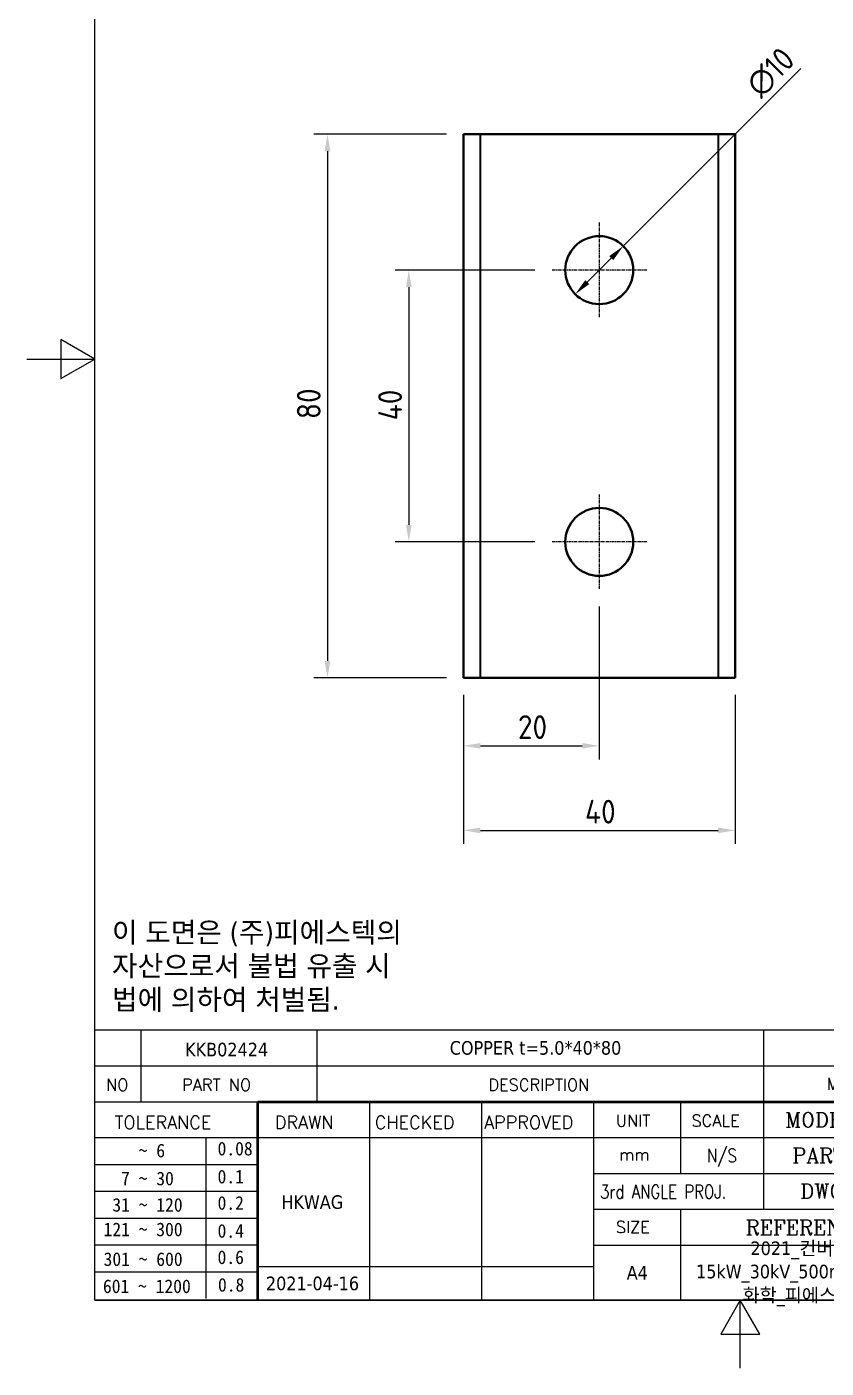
# Model space of a CAD drawing. Header units: millimetres. Extents: x 0 to 210, y 0 to 297.
# Drawn here: x 0 to 117.6, y 0 to 197.4 of the extents above; entities that cross this region are included whole.
import ezdxf
from ezdxf.enums import TextEntityAlignment as Align

# ---------------------------------------------------------------- set-up
doc = ezdxf.new("R2010")
doc.units = ezdxf.units.MM
doc.linetypes.add('CHAIN', pattern=[0.7087, 0.4724, -0.0591, 0.1181, -0.0591])
doc.layers.get('0').update_dxf_attribs({"color": 3, "lineweight": 25, "true_color": 0x00ff00})
for name, color, linetype, lineweight, true_color in [('가시적인 것(ISO)', 3, 'Continuous', 40, 0x00ff00), ('가시적인 좁은 것(ISO)', 3, 'Continuous', 35, 0x00ff00), ('기호(ISO)', 5, 'Continuous', 25, 0x0000ff), ('제목(ISO)', 5, 'Continuous', 50, 0x0000ff), ('중심 표식(ISO)', 1, 'Continuous', 25, 0xff0000), ('치수(ISO)', 2, 'Continuous', 25, 0xffff00)]:
    doc.layers.add(name, color=color, linetype=linetype, lineweight=lineweight, true_color=true_color)
doc.layers.add('경계(ISO)', color=7, linetype='Continuous', lineweight=25)
doc.styles.add('HAN_291', font='')
doc.styles.add('RC_284', font='ROMANC.shx')
doc.styles.add('RC_287', font='ROMANC.shx')
doc.styles.add('RC_292', font='ROMANC.shx')
doc.styles.add('문자 텍스트_PSTEK_POSCO', font='isocp.shx')
doc.styles.add('치수 텍스트_PSTEK_POSCO', font='isocp.shx')
doc.styles.add('텍스트 스타일198', font='tahoma.ttf')
doc.styles.add('텍스트 스타일333', font='ROMANC.shx', dxfattribs={"width": 0.800000011920929})
doc.styles.get('HAN_291').set_extended_font_data('GulimChe')
doc.dimstyles.new('치수_PSTEK_POSCO', dxfattribs={"dimtxt": 3.5, "dimasz": 2.5, "dimexe": 2, "dimexo": 2.5, "dimgap": 1, "dimtad": 1, "dimrnd": 1e-08, "dimdsep": 46, "dimtxsty": '치수 텍스트_PSTEK_POSCO', "dimcen": 0.09, "dimdle": 10, "dimclrd": 7, "dimclre": 7, "dimclrt": 2, "dimadec": 1, "dimazin": 2, "dimtfac": 1, "dimtmove": 0, "dimatfit": 3, "dimfxl": 1, "dimtolj": 1, "dimlwd": -1, "dimlwe": -1, "dimarcsym": 0})

# ---------------------------------------------------------------- blocks, each defined once
blk = doc.blocks.new('경계 Default Border')
at = {"layer": '경계(ISO)', "flags": 128}
for points in [[(10, 10), (10, 287.0000076293945), (200, 287.0000076293945), (200, 10), (10, 10)], [(0, 148.5000038146973), (10, 148.5000038146973), (5, 151.3867473602295), (5, 145.6132507324219), (10, 148.5000038146973)], [(105, 0), (105, 10), (102.1132469177246, 5), (107.8867530822754, 5), (105, 10)]]:
    blk.add_lwpolyline(points, dxfattribs=at)
blk = doc.blocks.new('제목 블록 PSTEK')
at = {"color": 180, "true_color": 0x3f00ff}
for p, q in [((182.475792979055, 11.79100474011392), (182.4757929790549, 51.56524660363496)), ((182.4757929790549, 51.56524660363496), (372.4757929537551, 51.56524660363496)), ((189.2651435055721, 51.56524660363496), (189.2651435055722, 41.00524660363494)), ((215.2152739891528, 41.00524660363494), (215.2152739891528, 51.56524660363496)), ((280.8758854511282, 51.56524660363496), (280.8758854511282, 41.00524660363494)), ((182.475792979055, 46.2852466036349), (372.4757929537551, 46.28524660363492)), ((182.475792979055, 41.00524660363493), (206.451475290024, 41.00524660363493)), ((222.9401812389276, 11.79100474011392), (222.9401812389276, 41.00524660363494)), ((239.4288871878316, 11.79100474011392), (239.4288871878316, 41.00524660363494)), ((255.9175931367356, 11.79100474011392), (255.9175931367356, 41.00524660363494)), ((268.6918866058747, 41.00524660363494), (268.6918866058747, 30.44524660363498)), ((280.8758854511282, 41.00524660363494), (280.8758854511282, 25.16524660363502)), ((182.475792979055, 35.72524660363497), (206.451475290024, 35.72524660363497)), ((198.8621818849491, 12.02524660363491), (198.8621818849491, 35.72524660363497)), ((206.451475290024, 35.72524660363497), (372.4757929537551, 35.72524660363497)), ((182.475792979055, 31.77524660363492), (206.451475290024, 31.77524660363492)), ((255.917593136736, 30.44524660363498), (372.4757929537552, 30.44524660363501)), ((182.475792979055, 27.82524660363487), (206.451475290024, 27.82524660363487)), ((182.475792979055, 23.87524660363505), (206.451475290024, 23.87524660363505)), ((255.9175931367359, 25.16524660363502), (372.4757929537552, 25.165246603635)), ((268.6918866058744, 25.16524660363502), (268.6918866058744, 11.79100474011392)), ((182.475792979055, 19.92524660363478), (206.451475290024, 19.92524660363478)), ((255.9175931367359, 19.88524660363481), (310.0881549537553, 19.88524660363481)), ((182.475792979055, 15.97524660363496), (206.451475290024, 15.97524660363496)), ((206.451475290024, 16.74100474011396), (255.9175931367359, 16.74100474011396)), ((182.475792979055, 11.79100474011392), (372.4757929537551, 11.79100474011389))]:
    blk.add_line(p, q, dxfattribs=at)
at = {"color": 7, "lineweight": 50}
for p, q in [((206.4514752900237, 11.79100474011392), (206.4514752900237, 41.00524660363494)), ((206.451475290024, 41.00524660363494), (372.4757929537551, 41.00524660363496))]:
    blk.add_line(p, q, dxfattribs=at)
at = {"layer": '제목(ISO)', "lineweight": 18}
blk.add_line((182.475792979055, 35.72500474011393), (182.475792979055, 11.79100474011392), dxfattribs=at)
at = {"color": 2, "true_color": 0xffff00}
for s, height, style, p in [('NO', 1.742399930953979, 'RC_284', (184.135398793432, 42.62317362549192)), ('PART NO', 1.742399930953979, 'RC_284', (195.3359407378685, 42.62317362549192)), ('DESCRIPTION', 1.742399930953979, 'RC_284', (240.4025565652523, 42.62317362549192)), (' TOLERANCE', 1.899999976158142, 'RC_287', (184.0872874387979, 37.00893196870329)), ('DRAWN', 1.899999976158142, 'RC_287', (208.9766620976279, 37.00893196870329)), ('CHECKED', 1.899999976158142, 'RC_287', (223.6856844514997, 37.00893196870329)), ('APPROVED', 1.899999976158142, 'RC_287', (239.7795453577791, 37.00893196870329)), ('UNIT', 1.742399930953979, 'RC_284', (259.1652673287452, 37.34317362549218)), ('SCALE', 1.742399930953979, 'RC_284', (270.2934779252897, 37.34317362549218)), ('MODEL NAME', 2.178000062704086, 'RC_292', (284.096330289083, 37.25462520371384)), ('    ~ 6', 2.000000029802322, 'HAN_291', (183.7721304966814, 32.8176515608431)), ('0.08', 2.000000029802322, 'HAN_291', (200.5467345600617, 33.09873600004101)), ('PART NAME', 2.178000062704086, 'RC_292', (285.1416959765849, 32.03045329421792)), ('mm', 1.742399930953979, 'RC_284', (259.6505418159997, 32.3543089683787)), ('  7 ~ 30', 2.000000029802322, 'HAN_291', (183.7721304966814, 28.70538114822415)), ('0.1', 2.000000029802322, 'HAN_291', (200.5467345600617, 28.98646558742206)), (' DWG NO.', 2.178000062704086, 'RC_292', (284.8124284083233, 26.75045329421772)), (' 31 ~ 120', 2.000000029802322, 'HAN_291', (183.7721304966814, 24.82628181916237)), ('0.2', 2.000000029802322, 'HAN_291', (200.5467345600617, 25.10736625836028)), ('121 ~ 300', 2.000000029802322, 'HAN_291', (183.7721304966814, 21.21401206133254)), ('0.4', 2.000000029802322, 'HAN_291', (200.5467345600617, 20.99509650053045)), ('SIZE', 1.742399930953979, 'RC_284', (259.1652673287452, 21.69497768947366)), ('REFERENCE', 2.178000062704086, 'RC_292', (278.2741065029841, 21.43214925458022)), ('301 ~ 600', 2.000000029802322, 'HAN_291', (183.7721304966814, 16.83491273227077)), ('0.6', 2.000000029802322, 'HAN_291', (200.5467345600617, 17.11599717146868)), ('601 ~ 1200', 2.000000029802322, 'HAN_291', (183.6802025156883, 12.84759660881125)), ('0.8', 2.000000029802322, 'HAN_291', (200.6097246063884, 13.05732192299702))]:
    blk.add_text(s, height=height, dxfattribs=dict(at, style=style)).set_placement(p)
at = {"color": 2, "true_color": 0xffff00, "style": 'RC_284'}
blk.add_text('MATERIAL', height=1.742399930953979, dxfattribs=at).set_placement((295.4820202024417, 43.64524660363492), align=Align.MIDDLE_CENTER)
at = {"color": 7, "style": '텍스트 스타일333', "width": 0.7999999523162842}
blk.add_text('N/S', height=2.000000029802322, dxfattribs=at).set_placement((274.7838860285014, 33.08524660363496), align=Align.MIDDLE_CENTER)
at = {"color": 2, "true_color": 0xffff00, "style": '텍스트 스타일333', "width": 0.7999999523162842}
blk.add_text('3rd ANGLE PROJ.', height=2.000000029802322, dxfattribs=at).set_placement((256.8430306642954, 26.76148381654429))
at = {"layer": '제목(ISO)', "color": 7, "style": '텍스트 스타일198'}
for tag, p in [('부품_번호_001', (195.7688817100499, 47.68004260673702)), ('설명_001', (234.7159748889641, 47.92245856837096)), ('재질_001', (290.4746326517839, 47.92524659519488)), ("3._Q'TY_001", (312.7051684940307, 47.92188863680521)), ('질량\\P3;_001', (350.3046145979153, 48.1643332325385)), ('1._MODEL_NAME_001', (332.0304049806628, 37.36524659519486)), ('제목_001', (335.8143427205088, 32.12402853706239)), ('부품_번호_001', (334.4281219632819, 26.8052465951949)), ('설계자_001', (209.9396160013646, 25.23446884679021)), ('프로젝트_001', (278.9744245225954, 18.43818283951269)), ('시트_크기_001', (260.7634369704525, 14.8381256569732)), ('프로젝트_002', (270.968857657947, 15.01430360086118)), ('작성_날짜_001', (207.6615770298207, 13.26600473167383)), ('프로젝트_003', (277.8268382229195, 11.55047762554502))]:
    blk.add_attdef(tag, p, '', height=2.000000029802322, dxfattribs=at)
for tag, p in [('4._COLOR', (327.6805273250926, 48.92524660363493)), ('점검자', (231.1845342133799, 26.23312567187446)), ('엔지니어링_승인자', (247.673240162284, 26.23312567187446)), ('점검_날짜', (231.1845342133799, 14.26600474011394)), ('엔지니어링_승인_날짜', (247.6732401622839, 14.26600474011394))]:
    blk.add_attdef(tag, text='', height=2.000000029802322, dxfattribs=at).set_placement(p, align=Align.MIDDLE_CENTER)
blk = doc.blocks.new('*D22')
at = {"layer": 'Defpoints', "color": 0, "transparency": 16777216}
for p in [(77.24447522869367, 161.5814925840016), (56.21564652582889, 121.5814925840016), (77.24447522869367, 121.5814925840016)]:
    blk.add_point(p, dxfattribs=at)
at = {"layer": '치수(ISO)', "color": 7, "transparency": 16777216}
for p, q in [((74.74447522869367, 161.5814925840016), (54.2156465258289, 161.5814925840016)), ((56.2156465258289, 159.0814925840016), (56.21564652582889, 124.0814925840016)), ((74.74447522869367, 121.5814925840016), (54.21564652582889, 121.5814925840016))]:
    blk.add_line(p, q, dxfattribs=at)
for points in [[(55.79897985916224, 159.0814925840016), (56.63231319249557, 159.0814925840016), (56.2156465258289, 161.5814925840016)], [(55.79897985916223, 124.0814925840016), (56.63231319249556, 124.0814925840016), (56.21564652582889, 121.5814925840016)]]:
    blk.add_solid(points, dxfattribs=at)
at = {"layer": '치수(ISO)', "color": 2, "transparency": 16777216, "insert": (53.46564652582887, 139.4801146312457), "char_height": 3.5, "attachment_point": 4, "rotation": 90, "style": '치수 텍스트_PSTEK_POSCO'}
blk.add_mtext('\\A1;40', dxfattribs=at)
blk = doc.blocks.new('*D23')
at = {"layer": 'Defpoints', "color": 0, "transparency": 16777216}
for p in [(64.2444752286937, 181.5814925840016), (44.24447522869369, 101.5814925840016), (64.24447522869367, 101.5814925840016)]:
    blk.add_point(p, dxfattribs=at)
at = {"layer": '치수(ISO)', "color": 7, "transparency": 16777216}
for p, q in [((61.7444752286937, 181.5814925840016), (42.24447522869371, 181.5814925840016)), ((44.24447522869371, 179.0814925840016), (44.24447522869369, 104.0814925840016)), ((61.74447522869367, 101.5814925840016), (42.24447522869369, 101.5814925840016))]:
    blk.add_line(p, q, dxfattribs=at)
for points in [[(43.82780856202704, 179.0814925840016), (44.66114189536037, 179.0814925840016), (44.24447522869371, 181.5814925840016)], [(43.82780856202702, 104.0814925840016), (44.66114189536035, 104.0814925840016), (44.24447522869369, 101.5814925840016)]]:
    blk.add_solid(points, dxfattribs=at)
at = {"layer": '치수(ISO)', "color": 2, "transparency": 16777216, "insert": (41.49447522869367, 139.6551146312457), "char_height": 3.5, "attachment_point": 4, "rotation": 90, "style": '치수 텍스트_PSTEK_POSCO'}
blk.add_mtext('\\A1;80', dxfattribs=at)
blk = doc.blocks.new('*D24')
at = {"layer": 'Defpoints', "color": 0, "transparency": 16777216}
for p in [(84.24447522869369, 114.5814925840016), (64.24447522869367, 101.5814925840016), (84.24447522869369, 91.58149258400158)]:
    blk.add_point(p, dxfattribs=at)
at = {"layer": '치수(ISO)', "color": 7, "transparency": 16777216}
for p, q in [((84.24447522869369, 112.0814925840016), (84.24447522869369, 89.58149258400158)), ((64.24447522869367, 99.08149258400158), (64.24447522869367, 89.58149258400158)), ((66.74447522869367, 91.58149258400158), (81.74447522869369, 91.58149258400158))]:
    blk.add_line(p, q, dxfattribs=at)
for points in [[(66.74447522869367, 91.99815925066825), (66.74447522869367, 91.16482591733491), (64.24447522869367, 91.58149258400158)], [(81.74447522869369, 91.99815925066825), (81.74447522869369, 91.16482591733491), (84.24447522869369, 91.58149258400158)]]:
    blk.add_solid(points, dxfattribs=at)
at = {"layer": '치수(ISO)', "color": 2, "transparency": 16777216, "insert": (72.27365829955981, 94.33183707219055), "char_height": 3.5, "attachment_point": 4, "style": '치수 텍스트_PSTEK_POSCO'}
blk.add_mtext('\\A1;20', dxfattribs=at)
blk = doc.blocks.new('*D25')
at = {"layer": 'Defpoints', "color": 0, "transparency": 16777216}
for p in [(64.24447522869367, 101.5814925840016), (104.2444752286937, 101.5814925840016), (104.2444752286937, 79.13752079690376)]:
    blk.add_point(p, dxfattribs=at)
at = {"layer": '치수(ISO)', "color": 7, "transparency": 16777216}
for p, q in [((64.24447522869367, 99.08149258400158), (64.24447522869367, 77.13752079690376)), ((104.2444752286937, 99.08149258400158), (104.2444752286937, 77.13752079690376)), ((66.74447522869367, 79.13752079690376), (101.7444752286937, 79.13752079690376))]:
    blk.add_line(p, q, dxfattribs=at)
for points in [[(66.74447522869367, 79.55418746357043), (66.74447522869367, 78.72085413023709), (64.24447522869367, 79.13752079690376)], [(101.7444752286937, 79.55418746357043), (101.7444752286937, 78.72085413023709), (104.2444752286937, 79.13752079690376)]]:
    blk.add_solid(points, dxfattribs=at)
at = {"layer": '치수(ISO)', "color": 2, "transparency": 16777216, "insert": (82.14309727593778, 81.88752079690376), "char_height": 3.5, "attachment_point": 4, "style": '치수 텍스트_PSTEK_POSCO'}
blk.add_mtext('\\A1;40', dxfattribs=at)
blk = doc.blocks.new('*D26')
at = {"layer": 'Defpoints', "color": 0, "transparency": 16777216}
for p in [(87.78000913462697, 165.1170264899339), (80.70894132276045, 158.0459586780695)]:
    blk.add_point(p, dxfattribs=at)
at = {"layer": '치수(ISO)', "color": 7, "transparency": 16777216}
for p, q in [((87.78000913462697, 165.1170264899339), (113.9012559076732, 191.2382732629723)), ((82.47670827572708, 159.8137256310356), (86.01224218166033, 163.3492595369678))]:
    blk.add_line(p, q, dxfattribs=at)
for points in [[(85.71761435616598, 163.6438873624622), (86.30687000715469, 163.0546317114733), (87.78000913462697, 165.1170264899339)], [(82.18208045023272, 160.10835345653), (82.77133610122142, 159.5190978055412), (80.70894132276045, 158.0459586780695)]]:
    blk.add_solid(points, dxfattribs=at)
at = {"layer": '치수(ISO)', "color": 2, "transparency": 16777216, "insert": (106.7928840372722, 188.0189886890988), "char_height": 3.5, "attachment_point": 4, "rotation": 44.999999999991374, "style": '치수 텍스트_PSTEK_POSCO'}
blk.add_mtext('\\A1;∅10', dxfattribs=at)

msp = doc.modelspace()

# ---------------------------------------------------------------- linework, layer by layer
at = {"layer": '가시적인 것(ISO)'}
for p, q in [((64.2444752286937, 181.5814925840016), (66.7444752286937, 181.5814925840016)), ((64.24447522869369, 181.5814925840016), (64.24447522869366, 101.5814925840016)), ((101.7444752286937, 181.5814925840016), (66.74447522869369, 181.5814925840016)), ((101.7444752286937, 181.5814925840016), (104.2444752286937, 181.5814925840016)), ((104.2444752286937, 101.5814925840016), (104.2444752286937, 181.5814925840016)), ((66.74447522869366, 101.5814925840016), (64.24447522869366, 101.5814925840016)), ((66.74447522869366, 101.5814925840016), (101.7444752286937, 101.5814925840016)), ((104.2444752286937, 101.5814925840016), (101.7444752286937, 101.5814925840016))]:
    msp.add_line(p, q, dxfattribs=at)
for centre in [(84.24447522869369, 161.5814925840016), (84.24447522869369, 121.5814925840016)]:
    msp.add_circle(centre, 5, dxfattribs=at)
at = {"layer": '가시적인 좁은 것(ISO)'}
for p, q in [((66.74447522869366, 101.5814925840016), (66.74447522869369, 181.5814925840016)), ((101.7444752286937, 181.5814925840016), (101.7444752286937, 101.5814925840016))]:
    msp.add_line(p, q, dxfattribs=at)
at = {"layer": '중심 표식(ISO)', "linetype": 'CHAIN'}
for p, q in [((84.24447522869369, 168.5814925840016), (84.24447522869369, 154.5814925840016)), ((91.24447522869367, 161.5814925840016), (77.24447522869367, 161.5814925840016)), ((84.24447522869369, 128.5814925840016), (84.24447522869369, 114.5814925840016)), ((91.24447522869367, 121.5814925840016), (77.24447522869367, 121.5814925840016))]:
    msp.add_line(p, q, dxfattribs=at)

# ---------------------------------------------------------------- block references
msp.add_blockref('경계 Default Border', (0, 0))
ref = msp.add_blockref('제목 블록 PSTEK', (-172.4757929537552, -1.791004740113895))
ref.add_attrib('설계자_001', 'HKWAG', (37.4638230476094, 23.44346410667632), dxfattribs={"layer": '제목(ISO)', "color": 7, "height": 2.000000029802322, "style": '텍스트 스타일198'})
ref.add_attrib('프로젝트_001', '2021_컨버터_DC', (106.4986315688402, 16.64717809939879), dxfattribs={"layer": '제목(ISO)', "color": 7, "height": 2.000000029802322, "style": '텍스트 스타일198'})
ref.add_attrib('시트_크기_001', 'A4', (88.28764401669724, 13.04712091685931), dxfattribs={"layer": '제목(ISO)', "color": 7, "height": 2.000000029802322, "style": '텍스트 스타일198'})
ref.add_attrib('작성_날짜_001', '2021-04-16', (35.18578407606551, 11.47499999155994), dxfattribs={"layer": '제목(ISO)', "color": 7, "height": 2.000000029802322, "style": '텍스트 스타일198'})
ref.add_attrib('설명_001', 'COPPER t=5.0*40*80', (62.24018193520891, 46.13145382825707), dxfattribs={"layer": '제목(ISO)', "color": 7, "height": 2.000000029802322, "style": '텍스트 스타일198'})
ref.add_attrib('부품_번호_001', 'KKB02424', (23.29308875629476, 45.88903786662313), dxfattribs={"layer": '제목(ISO)', "color": 7, "height": 2.000000029802322, "style": '텍스트 스타일198'})
ref.add_attrib('프로젝트_002', '15kW_30kV_500mA_1대_상림', (98.49306470419181, 13.22329886074729), dxfattribs={"layer": '제목(ISO)', "color": 7, "height": 2.000000029802322, "style": '텍스트 스타일198'})
ref.add_attrib('프로젝트_003', '화학_피에스솔루텍', (105.3510452691644, 9.759472885431132), dxfattribs={"layer": '제목(ISO)', "color": 7, "height": 2.000000029802322, "style": '텍스트 스타일198'})

# ---------------------------------------------------------------- texts
at = {"layer": '기호(ISO)', "color": 7, "insert": (12.5345017592702, 59.03223318725009), "char_height": 3.00000011920929, "width": 60.84077827472761, "attachment_point": 4, "line_spacing_factor": 0.9878842234611511, "style": '문자 텍스트_PSTEK_POSCO'}
msp.add_mtext('{\\fTahoma|b0|i0;\\H3.0000;이 도면은 (주)피에스텍의\\P자산으로서 불법 유출 시 \\P법에 의하여 처벌됨.}', dxfattribs=at)

# ---------------------------------------------------------------- dimensions: what is measured, and where the dimension line sits
at = {"layer": '치수(ISO)', "color": 7}
dim = msp.add_diameter_dim_2p(p1=(80.70894132276045, 158.0459586780695), p2=(87.78000913462697, 165.1170264899339), dimstyle='치수_PSTEK_POSCO', override={"dimdec": 2, "dimlfac": 1.000000000000003, "dimtp": 0, "dimtm": -0, "dimtdec": 2, "dimatfit": 2}, dxfattribs=at)
dim.commit()
dim.dimension.update_dxf_attribs({"geometry": '*D26', "text_midpoint": (110.9657884060108, 188.3028057613106), "dimtype": 163})
for base, p1, p2, angle, picture, middle in [((44.24447522869369, 101.5814925840016), (64.2444752286937, 181.5814925840016), (64.24447522869367, 101.5814925840016), 90, '*D23', (44.24447522869367, 141.5814925840016)), ((56.21564652582889, 121.5814925840016), (77.24447522869367, 161.5814925840016), (77.24447522869367, 121.5814925840016), 90, '*D22', (56.21564652582887, 141.5814925840016)), ((84.24447522869369, 91.58149258400158), (64.24447522869367, 101.5814925840016), (84.24447522869369, 114.5814925840016), 180, '*D24', (74.24447522869367, 91.58149258400158)), ((104.2444752286937, 79.13752079690376), (64.24447522869367, 101.5814925840016), (104.2444752286937, 101.5814925840016), 180, '*D25', (84.24447522869369, 79.13752079690376))]:
    dim = msp.add_linear_dim(base=base, p1=p1, p2=p2, angle=angle, dimstyle='치수_PSTEK_POSCO', override={"dimdec": 2, "dimtp": 0, "dimtm": -0, "dimtdec": 2, "dimtofl": 0, "dimatfit": 1}, dxfattribs=at)
    dim.commit()
    dim.dimension.update_dxf_attribs({"geometry": picture, "text_midpoint": middle, "dimtype": 160})

doc.saveas('drawing.dxf')
